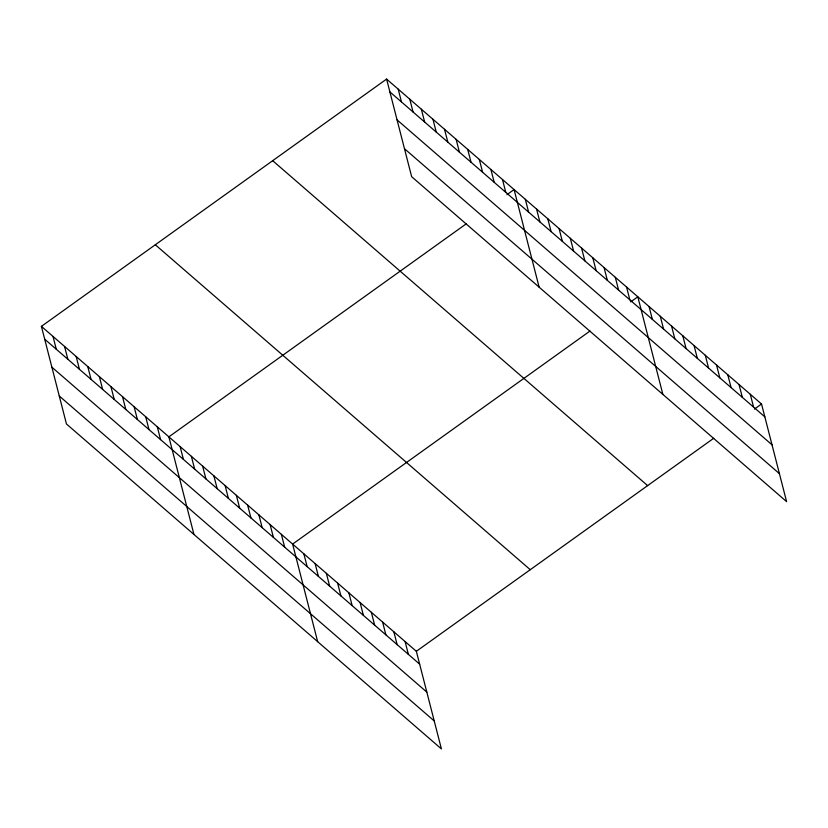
<?xml version="1.0" encoding="UTF-8"?>
<svg xmlns="http://www.w3.org/2000/svg" width="828" height="828" viewBox="0 0 828 828"><rect width="100%" height="100%" fill="white"/><g stroke="black" fill="none" stroke-linecap="round" stroke-linejoin="round"><path stroke-width="1.24" d="M41.4 326.367L416.349 651.305L441.407 748.916L66.457 423.977L41.4 326.367L386.593 79.084L761.543 404.023L786.6 501.633L411.651 176.695L386.593 79.084M466.267 223.808L168.881 436.853L193.949 534.464M506.953 194.663L514.074 189.56L539.131 287.171M590.002 331.034L292.615 544.079L317.673 641.69M630.688 301.889L637.808 296.786L662.866 394.397M416.349 651.305L713.736 438.26M754.422 409.115L761.543 404.023M389.884 91.908L764.834 416.846M397.067 119.884L772.017 444.822M404.468 148.709L779.417 473.647M272.681 160.684L647.62 485.622M155.312 244.767L530.262 569.705M44.691 339.19L419.641 664.128M51.874 367.177L426.824 692.115M59.274 396.001L434.224 720.94M750.292 394.273L753.583 407.097M739.042 384.523L742.333 397.347M727.791 374.774L731.083 387.597M716.541 365.024L719.832 377.847M705.301 355.274L708.592 368.098M694.05 345.535L697.342 358.358M682.8 335.785L686.091 348.609M671.549 326.035L674.841 338.859M660.299 316.286L663.59 329.109M649.059 306.536L652.35 319.36M626.558 287.037L629.849 299.86M615.308 277.297L618.599 290.121M604.057 267.547L607.348 280.371M592.817 257.798L596.108 270.621M581.566 248.048L584.858 260.872M570.316 238.298L573.607 251.122M559.066 228.549L562.357 241.372M547.815 218.809L551.106 231.633M536.565 209.06L539.866 221.883M525.325 199.31L528.616 212.134M502.482 179.521L505.773 192.344M490.89 169.471L494.192 182.295M479.308 159.431L482.6 172.255M467.716 149.382L471.008 162.205M456.124 139.342L459.416 152.166M444.532 129.303L447.834 142.126M432.951 119.253L436.242 132.076M421.359 109.213L424.65 122.037M409.767 99.163L413.058 111.987M398.185 89.124L401.476 101.947M405.099 641.565L408.39 654.389M393.849 631.816L397.14 644.639M382.598 622.066L385.889 634.89M371.358 612.316L374.649 625.14M360.108 602.567L363.399 615.39M348.857 592.817L352.148 605.641M337.607 583.067L340.898 595.891M326.356 573.328L329.647 586.152M315.116 563.578L318.407 576.402M303.866 553.828L307.157 566.652M281.365 534.329L284.656 547.153M270.114 524.579L273.406 537.403M258.874 514.84L262.166 527.664M247.624 505.09L250.915 517.914M236.373 495.341L239.665 508.164M225.123 485.591L228.414 498.415M213.872 475.841L217.164 488.665M202.632 466.092L205.924 478.915M191.382 456.342L194.673 469.165M180.131 446.602L183.423 459.426M157.289 426.803L160.58 439.627M145.707 416.763L148.999 429.587M134.115 406.724L137.407 419.548M122.523 396.674L125.815 409.498M110.931 386.635L114.233 399.458M99.35 376.585L102.641 389.408M87.758 366.545L91.049 379.369M76.166 356.506L79.457 369.329M64.574 346.456L67.875 359.28M52.992 336.416L56.283 349.24"/></g></svg>
